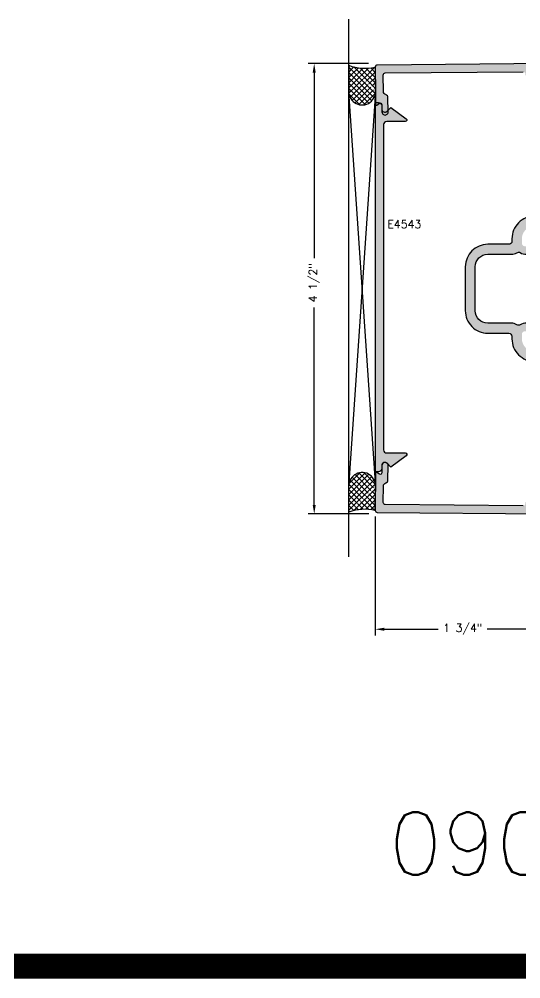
# Model space of a CAD drawing. Extents: x 0 to 130, y 0 to 90.
# Drawn here: x 14.98 to 19.99, y 59.75 to 69.34 of the extents above; entities that cross this region are included whole.
import ezdxf

# ---------------------------------------------------------------- set-up
doc = ezdxf.new("R2010")
doc.units = 0
doc.header["$MEASUREMENT"] = 0
doc.header["$PDMODE"] = 3
doc.layers.get('0').update_dxf_attribs({"linetype": 'CONTINUOUS'})
doc.layers.get('DEFPOINTS').update_dxf_attribs({"linetype": 'CONTINUOUS'})
for name, color, linetype in [('R-ANNO-DIMS', 3, 'CONTINUOUS'), ('R-ANNO-TEXT', 6, 'CONTINUOUS'), ('R-DET1', 4, 'CONTINUOUS'), ('R-DET3', 5, 'CONTINUOUS'), ('R-OTLN', 1, 'CONTINUOUS'), ('R-PAT1', 5, 'CONTINUOUS'), ('TITLE', 7, 'CONTINUOUS')]:
    doc.layers.add(name, color=color, linetype=linetype)
doc.styles.get("Standard").update_dxf_attribs({"font": 'simplex'})
doc.dimstyles.new('1X', dxfattribs={"dimscale": 0, "dimtxt": 0.08, "dimasz": 0.09, "dimexe": 0.062, "dimexo": 0.062, "dimgap": 0.045, "dimtad": 0, "dimdec": 4, "dimzin": 4, "dimtxsty": 'STANDARD', "dimcen": 0, "dimazin": 3, "dimtp": 0.02, "dimtfac": 1, "dimtdec": 4, "dimtofl": 0, "dimtmove": 0, "dimatfit": 3, "dimtolj": 1, "dimtzin": 4})

# ---------------------------------------------------------------- blocks, each defined once
blk = doc.blocks.new('*D57')
at = {"layer": 'DEFPOINTS', "color": 0}
for p in [(18.5370662643966, 64.43314789707841), (20.28682509904893, 64.41805252041851), (20.28682509904893, 63.24620906594681)]:
    blk.add_point(p, dxfattribs=at)
at = {"layer": 'R-ANNO-DIMS', "color": 0}
for p, q in [((18.5370662643966, 64.37114789707842), (18.5370662643966, 63.18420906594681)), ((20.28682509904893, 64.35605252041852), (20.28682509904893, 63.18420906594681)), ((18.6270662643966, 63.24620906594681), (19.16694568172277, 63.24620906594681)), ((20.19682509904893, 63.24620906594681), (19.65694568172277, 63.24620906594681))]:
    blk.add_line(p, q, dxfattribs=at)
for points in [[(18.6270662643966, 63.26120906594681), (18.6270662643966, 63.23120906594681), (18.5370662643966, 63.24620906594681)], [(20.19682509904893, 63.26120906594681), (20.19682509904893, 63.23120906594681), (20.28682509904893, 63.24620906594681)]]:
    blk.add_solid(points, dxfattribs=at)
at = {"layer": 'R-ANNO-DIMS', "color": 0, "insert": (19.41194568172277, 63.24620906594681), "char_height": 0.08, "attachment_point": 5}
blk.add_mtext('\\A1;1 3/4"', dxfattribs=at)
blk = doc.blocks.new('*D55')
at = {"layer": 'DEFPOINTS', "color": 0}
for p in [(18.53161599473481, 68.898202415492), (17.92743362466549, 64.39814865861715), (18.53689173368663, 64.39814865861715)]:
    blk.add_point(p, dxfattribs=at)
at = {"layer": 'R-ANNO-DIMS', "color": 0}
for p, q in [((18.46961599473481, 68.898202415492), (17.86543362466549, 68.898202415492)), ((17.92743362466549, 68.80820241549199), (17.92743362466549, 66.95186166784187)), ((17.92743362466549, 64.48814865861715), (17.92743362466549, 66.46186166784186)), ((18.47489173368663, 64.39814865861715), (17.86543362466549, 64.39814865861715))]:
    blk.add_line(p, q, dxfattribs=at)
for points in [[(17.91243362466549, 68.80820241549199), (17.94243362466549, 68.80820241549199), (17.92743362466549, 68.898202415492)], [(17.91243362466549, 64.48814865861715), (17.94243362466549, 64.48814865861715), (17.92743362466549, 64.39814865861715)]]:
    blk.add_solid(points, dxfattribs=at)
at = {"layer": 'R-ANNO-DIMS', "color": 0, "insert": (17.92743362466548, 66.70686166784186), "char_height": 0.08, "attachment_point": 5, "rotation": 90}
blk.add_mtext('\\A1;4 1/2"', dxfattribs=at)

msp = doc.modelspace()

# ---------------------------------------------------------------- hatches: boundary and pattern name
at = {"layer": 'R-PAT1'}
h = msp.add_hatch(dxfattribs=at)
h.set_pattern_fill('ANSI37', color=256, scale=0.3, style=0)
h.set_pattern_definition([(45, (8.6982568011347, 61.99573314878742), (-0.02651650429449553, 0.02651650429449553), []), (135, (8.6982568011347, 61.99573314878742), (-0.02651650429449553, -0.02651650429449553), [])])
edge = h.paths.add_edge_path()
edge.add_line((18.5370662643966, 68.86260654591155), (18.54043470709898, 68.61771666212277))
edge.add_line((18.27286790066491, 68.88030168328845), (18.27295986340898, 68.61771666212277))
edge.add_arc((18.40669728525398, 68.61771666212277), 0.1337374218449998, 180.0000000008725, 368.2968632308443)
edge.add_arc((18.43383971406753, 69.30253875927784), 0.4518805960098387, 249.1313715685074, 283.2051082673992)
h = msp.add_hatch(dxfattribs=at)
h.set_pattern_fill('DOTS', color=256, scale=0.3, style=0)
h.set_pattern_definition([(0, (16.92900517777164, 61.37963806403874), (0.009375, 0.01875), [0, -0.01875])])
edge = h.paths.add_edge_path()
edge.add_arc((20.26682509904893, 67.29287722149498), 0.01999999999999602, 270.0000000000203, 360.0000000000407)
edge.add_line((20.28682509904893, 67.29287722149499), (20.28682509904894, 68.87770192257145))
edge.add_arc((20.26682509904893, 68.87770192257145), 0.02000000000000313, 0, 90.49999999999608)
edge.add_line((20.26665056833897, 68.89770116103273), (18.55689097214792, 68.8827803150828))
edge.add_arc((18.55706550285788, 68.86278107662152), 0.01999999999999783, 90.49999999999608, 180.5000000000063)
edge.add_line((18.5370662643966, 68.86260654591155), (18.54031378928272, 68.49047705294986))
edge.add_arc((18.54831348466724, 68.49054686523385), 0.007999999999999218, 180.5000000000673, 300.5001091747354)
edge.add_line((18.5523738047053, 68.48365383968708), (18.58072911039075, 68.50035646396705))
edge.add_arc((18.58834221046212, 68.48743204106685), 0.01499999999999774, 0.5000000000197815, 120.50010917472869, ccw=False)
edge.add_line((18.60334163930808, 68.48756293909933), (18.603982099115, 68.41417351436286))
edge.add_arc((18.63498096597139, 68.41444320735508), 0.03100004001111038, 180.4984659742144, 360.5015340257684)
edge.add_line((18.66597981834193, 68.41471456026187), (18.66472857996934, 68.55808215794119))
edge.add_arc((18.63372976052087, 68.5578116162497), 0.03100000000009184, 0.5000352863796993, 74.58605055803461)
edge.add_arc((18.65020879209491, 68.6175815210379), 0.03099999999999556, 180.5000000000182, 254.586050558139, ccw=False)
edge.add_line((18.61920997247993, 68.61731099843745), (18.61776134108161, 68.7833077149063))
edge.add_arc((18.63776057954288, 68.78348224561626), 0.01999999999999063, 90.49999999997573, 180.4999999999657, ccw=False)
edge.add_line((18.63758604883293, 68.80348148407754), (20.01665056833897, 68.81551639781419))
edge.add_arc((20.01682509904894, 68.79551715935291), 0.01999999999999783, 0, 90.49999999999608, ccw=False)
edge.add_line((20.03682509904894, 68.79551715935291), (20.03682509904894, 68.79086604367261))
edge.add_arc((20.05682509904893, 68.79086604367261), 0.01999999999999602, 180, 270.5000000000063)
edge.add_line((20.0569996297589, 68.77086680521133), (20.14669420101646, 68.77164955787623))
edge.add_arc((20.14682509904894, 68.75665012903028), 0.01499999999999132, 0, 90.50000000002012, ccw=False)
edge.add_line((20.16182509904894, 68.75665012903028), (20.16182509904893, 67.40385941756188))
edge.add_arc((20.13082509904892, 67.40385941756188), 0.03100000000000946, -90.67573768839611, 0, ccw=False)
edge.add_arc((20.12780594407061, 67.147877221495), 0.2249999999999909, 89.32426231157898, 180.0000000000036)
edge.add_line((19.9028059440706, 67.14787722149498), (19.9028059440706, 67.12290896739196))
edge.add_arc((19.8718059440706, 67.12290896739196), 0.03099999999999525, -90.0000000000066, 0, ccw=False)
edge.add_line((19.8718059440706, 67.09190896739197), (19.66182509904893, 67.09190896739197))
edge.add_arc((19.66182509904893, 66.86690896739198), 0.2249999999999943, 90, 180)
edge.add_line((19.43682509904894, 66.86690896739198), (19.43682509904894, 66.64787722149498))
edge.add_line((19.43682509904894, 66.64787722149498), (19.43682509904894, 66.428845475598))
edge.add_arc((19.66182509904894, 66.42884547559798), 0.225000000000005, 179.9999999999964, 269.9999999999982)
edge.add_line((19.66182509904893, 66.20384547559799), (19.8718059440706, 66.203845475598))
edge.add_arc((19.8718059440706, 66.172845475598), 0.03100000000000591, 0, 89.9999999999934, ccw=False)
edge.add_line((19.9028059440706, 66.172845475598), (19.9028059440706, 66.14787722149498))
edge.add_arc((20.12780594407054, 66.14787722149502), 0.2249999999999446, 180.0000000000109, 270.6757376884357)
edge.add_arc((20.13082509904893, 65.89189502542821), 0.03100000000000743, 0, 90.675737688416, ccw=False)
edge.add_line((20.16182509904893, 65.89189502542821), (20.16182509904893, 64.5391043139597))
edge.add_arc((20.14682509904893, 64.53910431395968), 0.01500000000000057, -90.49999999999301, 5.4285465012071654e-11, ccw=False)
edge.add_line((20.14669420101646, 64.52410488511373), (20.0569996297589, 64.52488763777865))
edge.add_arc((20.05682509904893, 64.50488839931737), 0.01999999999999783, 89.50000000000394, 180)
edge.add_line((20.03682509904893, 64.50488839931737), (20.03682509904893, 64.50023728363706))
edge.add_arc((20.01682509904893, 64.50023728363706), 0.01999999999999957, -90.49999999999608, 0, ccw=False)
edge.add_line((20.01665056833897, 64.48023804517578), (18.63758604883292, 64.49227295891244))
edge.add_arc((18.63776057954289, 64.51227219737372), 0.01999999999999786, 179.4999999999938, 269.49999999999375, ccw=False)
edge.add_line((18.61776134108161, 64.51244672808369), (18.61920997239206, 64.67844343448323))
edge.add_arc((18.65020879200699, 64.67817291188271), 0.03099999999994394, 105.41391550121841, 179.499999999876, ccw=False)
edge.add_arc((18.63372979583923, 64.73794282643254), 0.03099999999999042, 285.4139155013627, 359.4999788281169)
edge.add_line((18.66472861535426, 64.73767229237744), (18.66597981921458, 64.88103998272429))
edge.add_arc((18.63498096728092, 64.88131138569231), 0.0310000400124907, 359.4983734451089, 539.5016265549083)
edge.add_line((18.60398209998765, 64.8815810286233), (18.60334163899643, 64.80819146817795))
edge.add_arc((18.58834221015046, 64.80832236621042), 0.01500000000000541, 239.4999590346969, 359.5000000000347, ccw=False)
edge.add_line((18.58072912546534, 64.79539793424699), (18.55237379579287, 64.8121005271874))
edge.add_arc((18.5483134839608, 64.80520749680691), 0.00799999999999179, 59.4999590346185, 179.5000000000345)
edge.add_line((18.54031378857629, 64.8052773090909), (18.5370662643966, 64.43314789707841))
edge.add_arc((18.55706550285788, 64.43297336636846), 0.01999999999999418, 179.5000000000344, 269.5000000000243)
edge.add_line((18.55689097214792, 64.41297412790718), (20.26665056833897, 64.39805328195723))
edge.add_arc((20.26682509904893, 64.41805252041851), 0.01999999999999783, 269.5000000000039, 360)
edge.add_line((20.28682509904893, 64.41805252041851), (20.28682509904893, 66.00287722149498))
edge.add_arc((20.26682509904894, 66.00287722149498), 0.01999999999999602, 0, 90.00000000001017)
edge.add_line((20.26682509904893, 66.02287722149498), (20.1278059440706, 66.02287722149498))
edge.add_arc((20.1278059440706, 66.14787722149498), 0.125, 180, 270, ccw=False)
edge.add_line((20.0028059440706, 66.14787722149498), (20.0028059440706, 66.19284547559798))
edge.add_arc((20.0338059440706, 66.19284547559798), 0.03100000000000236, 90.00000000000648, 180, ccw=False)
edge.add_line((20.0338059440706, 66.22384547559798), (20.1128059440706, 66.22384547559798))
edge.add_arc((20.1128059440706, 66.208845475598), 0.01499999999998636, -5.4285465012071654e-11, 90, ccw=False)
edge.add_line((20.1278059440706, 66.20884547559798), (20.1278059440706, 66.19434547559798))
edge.add_arc((20.1743059440706, 66.19434547559798), 0.04650000000000176, 180, 360)
edge.add_line((20.22080594407061, 66.19434547559798), (20.2208059440706, 66.21084547559798))
edge.add_arc((20.1278059440706, 66.21084547559799), 0.09299999999999997, 359.9999999999912, 449.9999999999978)
edge.add_line((20.1278059440706, 66.30384547559798), (20.0478059440706, 66.303845475598))
edge.add_arc((20.04780594407062, 66.17884547559798), 0.1250000000000142, 90.00000000000978, 120.0593864917926)
edge.add_arc((19.96966595625846, 66.31386451982775), 0.03100000000000084, 237.8711604752161, 300.0593864917626, ccw=False)
edge.add_arc((19.8968059440706, 66.197845475598), 0.1059999999999958, 57.87116047523464, 90)
edge.add_line((19.8968059440706, 66.303845475598), (19.66182509904893, 66.303845475598))
edge.add_arc((19.66182509904893, 66.428845475598), 0.125, 180, 270, ccw=False)
edge.add_line((19.53682509904893, 66.428845475598), (19.53682509904893, 66.64787722149498))
edge.add_line((19.53682509904893, 66.64787722149498), (19.53682509904893, 66.86690896739198))
edge.add_arc((19.66182509904893, 66.86690896739198), 0.125, 90, 180, ccw=False)
edge.add_line((19.66182509904893, 66.99190896739198), (19.8968059440706, 66.99190896739198))
edge.add_arc((19.8968059440706, 67.09790896739199), 0.1060000000000088, 270, 302.1288395247613)
edge.add_arc((19.96966595625845, 66.98188992316223), 0.03099999999999339, 59.94061350820721, 122.12883952476719, ccw=False)
edge.add_arc((20.0478059440706, 67.11690896739198), 0.1250000000000007, 239.9406135082173, 270.0000000000016)
edge.add_line((20.0478059440706, 66.99190896739198), (20.1278059440706, 66.99190896739198))
edge.add_arc((20.1278059440706, 67.08490896739197), 0.09299999999998931, 270.0000000000022, 360.0000000000088)
edge.add_line((20.2208059440706, 67.08490896739198), (20.22080594407061, 67.10140896739198))
edge.add_arc((20.1743059440706, 67.10140896739198), 0.04650000000000176, 0, 180)
edge.add_line((20.1278059440706, 67.10140896739198), (20.1278059440706, 67.08690896739198))
edge.add_arc((20.1128059440706, 67.08690896739198), 0.01500000000000057, -90, 0, ccw=False)
edge.add_line((20.1128059440706, 67.07190896739198), (20.0338059440706, 67.07190896739198))
edge.add_arc((20.0338059440706, 67.10290896739198), 0.03100000000000591, 180, 269.9999999999934, ccw=False)
edge.add_line((20.0028059440706, 67.10290896739198), (20.0028059440706, 67.14787722149498))
edge.add_arc((20.1278059440706, 67.14787722149498), 0.125, 90, 180, ccw=False)
edge.add_line((20.1278059440706, 67.27287722149498), (20.26682509904894, 67.27287722149498))
h = msp.add_hatch(dxfattribs=at)
h.set_pattern_fill('DOTS', color=256, scale=0.3, style=0)
h.set_pattern_definition([(0, (16.29597582046555, 62.31706364615569), (0.009375, 0.01875), [0, -0.01875])])
edge = h.paths.add_edge_path()
edge.add_arc((18.83743480709898, 64.99213259938118), 0.01500000992567152, -53.32849880517989, 90.00000000001359, ccw=False)
edge.add_line((18.84639320709898, 64.98010149938119), (18.69327630709898, 64.8661331293812))
edge.add_line((18.69327630709898, 64.8661331293812), (18.65535510709898, 64.9040541893812))
edge.add_arc((18.63343475709897, 64.88213387938119), 0.03100002797771731, 44.99994772363017, 179.9999815174662)
edge.add_line((18.60243472912127, 64.88213388938121), (18.60243484926328, 64.85013333938119))
edge.add_arc((18.57143484709898, 64.85013333938119), 0.03100000216429777, -90.00001848251628, 0, ccw=False)
edge.add_line((18.57143483709898, 64.8191333372169), (18.54043470709898, 64.8191331993812))
edge.add_line((18.54043470709898, 64.8191331993812), (18.54043470709898, 68.50713319938119))
edge.add_line((18.54043470709898, 68.50713319938119), (18.57143482709833, 68.50713319938119))
edge.add_arc((18.57143484709898, 68.4761331993812), 0.03099999999999815, 0, 90.00003696621059, ccw=False)
edge.add_line((18.60243484709898, 68.4761331993812), (18.60243475709898, 68.44413219938119))
edge.add_arc((18.63343475709897, 68.44413219938119), 0.03099999999999881, 180, 315.0004574216065)
edge.add_line((18.65535524231614, 68.42221206416619), (18.69327630709898, 68.46013319938119))
edge.add_line((18.69327630709898, 68.46013319938119), (18.84639324907316, 68.3461642557519))
edge.add_arc((18.83743480709898, 68.3341331993812), 0.01499999999999411, -90, 53.3282706804747, ccw=False)
edge.add_line((18.83743480709898, 68.3191331993812), (18.65143480709898, 68.3191331993812))
edge.add_arc((18.65143480709898, 68.28813319938119), 0.03100000000000591, 90.00000000000655, 180)
edge.add_line((18.62043480709898, 68.28813319938119), (18.62043477709898, 65.0381330993812))
edge.add_arc((18.65143480709898, 65.0381330993812), 0.03100003000000129, 180, 269.9999999999935)
edge.add_line((18.65143480709898, 65.0071330693812), (18.83743480709898, 65.00713260930685))
h = msp.add_hatch(dxfattribs=at)
h.set_pattern_fill('ANSI37', color=256, scale=0.3, style=0)
h.set_pattern_definition([(315, (8.6982568011347, 71.30002129420255), (-0.02651650429449553, -0.02651650429449553), []), (225, (8.6982568011347, 71.30002129420255), (-0.02651650429449553, 0.02651650429449553), [])])
edge = h.paths.add_edge_path()
edge.add_line((18.5370662643966, 64.43314789707841), (18.54043470709898, 64.6780377808672))
edge.add_line((18.27286790066491, 64.41545275970152), (18.27295986340898, 64.6780377808672))
edge.add_arc((18.40669728525398, 64.6780377808672), 0.1337374218449998, 351.7031367691558, 539.9999999991276)
edge.add_arc((18.43383971406753, 63.99321568371212), 0.4518805960098387, 76.79489173260077, 110.8686284314924)

# ---------------------------------------------------------------- linework, layer by layer
at = {"layer": 'R-DET1', "color": 4, "linetype": 'CONTINUOUS'}
msp.add_lwpolyline([(18.83743480709898, 65.00713260930685, -0.7220754185484303), (18.84639320709898, 64.98010149938119), (18.69327630709898, 64.8661331293812), (18.65535510709898, 64.9040541893812, 0.6681788512054427), (18.60243472912127, 64.88213388938121), (18.60243484926328, 64.85013333938119, -0.4142136568547753), (18.57143483709898, 64.8191333372169), (18.54043470709898, 64.8191331993812), (18.54043470709898, 68.50713319938119), (18.57143482709833, 68.50713319938119, -0.4142137513425706), (18.60243484709898, 68.4761331993812), (18.60243475709898, 68.44413219938119, 0.6681815248865433), (18.65535524231614, 68.42221206416619), (18.69327630709898, 68.46013319938119), (18.84639324907316, 68.3461642557519, -0.7220739041827239), (18.83743480709898, 68.3191331993812), (18.65143480709898, 68.3191331993812, 0.414213562373095), (18.62043480709898, 68.28813319938119), (18.62043477709898, 65.0381330993812, 0.414213562373095), (18.65143480709898, 65.0071330693812)], format="xyb", close=True, dxfattribs=at)
at = {"layer": 'R-DET3'}
for p, q in [((18.27261986290749, 63.96940556933816), (18.27261986290749, 69.3409473860768)), ((18.54043470709898, 68.61771666212277), (18.27295986340897, 64.70854993663961)), ((18.54043470709897, 64.70854993663961), (18.27295986340898, 68.61771666212277))]:
    msp.add_line(p, q, dxfattribs=at)
at = {"layer": 'R-OTLN'}
for points in [[(20.26665056833897, 68.89770116103273), (18.55689097214792, 68.8827803150828, 0.4142135623731082), (18.5370662643966, 68.86260654591155), (18.54031378928272, 68.49047705294986, 0.5773509043425055), (18.5523738047053, 68.48365383968708), (18.58072911039075, 68.50035646396705, -0.5773509043425324), (18.60334163930808, 68.48756293909933), (18.603982099115, 68.41417351436286, 1.000026774158872), (18.66597981834193, 68.41471456026187), (18.66472857996934, 68.55808215794119, 0.3350127020975492), (18.64196927630793, 68.58769656864384, -0.3350128733440326), (18.61920997247993, 68.61731099843745), (18.61776134108161, 68.7833077149063, -0.4142135623730894), (18.63758604883293, 68.80348148407754), (20.01665056833897, 68.81551639781419, -0.4167718538054416)], [(20.13045949825078, 67.37286157350688, 0.4176721342937165), (19.9028059440706, 67.14787722149498), (19.9028059440706, 67.12290896739196, -0.414213562373112), (19.8718059440706, 67.09190896739197), (19.66182509904893, 67.09190896739197, 0.4142135623730962), (19.43682509904894, 66.86690896739198), (19.43682509904894, 66.64787722149498), (19.43682509904894, 66.428845475598, 0.4142135623730961), (19.66182509904893, 66.20384547559799), (19.8718059440706, 66.203845475598, -0.4142135623731118), (19.9028059440706, 66.172845475598), (19.9028059440706, 66.14787722149498, 0.4176721342937255), (20.13045949825078, 65.92289286948319, -0.4176721342937207)], [(20.0478059440706, 66.303845475598, 0.131916120248614), (19.98519377434933, 66.28703381232054, -0.2782092012679878), (19.95317938415755, 66.287612035367, 0.1411141523355899), (19.8968059440706, 66.303845475598), (19.66182509904893, 66.303845475598, -0.414213562373095), (19.53682509904893, 66.428845475598), (19.53682509904893, 66.64787722149498), (19.53682509904893, 66.86690896739198, -0.414213562373095), (19.66182509904893, 66.99190896739198), (19.8968059440706, 66.99190896739198, 0.1411141523355846), (19.95317938415755, 67.00814240762297, -0.2782092012679875), (19.98519377434933, 67.00872063066942, 0.1319161202486175), (20.0478059440706, 66.99190896739198)], [(20.01665056833897, 64.48023804517578), (18.63758604883292, 64.49227295891244, -0.4142135623730921), (18.61776134108161, 64.51244672808369), (18.61920997239206, 64.67844343448323, -0.3350130380585945), (18.64196929392315, 64.70805786915761, 0.3350129353105847), (18.66472861535426, 64.73767229237744), (18.66597981921458, 64.88103998272429, 1.000028389141318), (18.60398209998765, 64.8815810286233), (18.60334163899643, 64.80819146817795, -0.5773505075162344), (18.58072912546534, 64.79539793424699), (18.55237379579287, 64.8121005271874, 0.5773505075164487), (18.54031378857629, 64.8052773090909), (18.5370662643966, 64.43314789707841, 0.4142135623730818), (18.55689097214792, 64.41297412790718), (20.26665056833897, 64.39805328195723, 0.4167718538054227)]]:
    msp.add_lwpolyline(points, format="xyb", dxfattribs=at)
at = {"layer": 'R-PAT1'}
for p, q in [((18.27286790066491, 68.88030168328845), (18.27295986340898, 68.61771666212277)), ((18.5370662643966, 68.86260654591155), (18.54043470709898, 68.61771666212277)), ((18.27286790066491, 64.41545275970152), (18.27295986340898, 64.6780377808672)), ((18.5370662643966, 64.43314789707841), (18.54043470709898, 64.6780377808672))]:
    msp.add_line(p, q, dxfattribs=at)
for centre, radius, start, end in [((18.43383971406753, 69.30253875927784), 0.4518805960098387, 249.1313715685074, 283.2051082673992), ((18.40669728525398, 68.61771666212277), 0.1337374218449998, 180.0000000008725, 8.296863230844247), ((18.40669728525398, 64.6780377808672), 0.1337374218449998, 351.7031367691558, 179.9999999991276), ((18.43383971406753, 63.99321568371212), 0.4518805960098387, 76.79489173260077, 110.8686284314924)]:
    msp.add_arc(centre, radius, start, end, dxfattribs=at)
at = {"layer": 'TITLE', "const_width": 0.25}
msp.add_lwpolyline([(0.25, 59.87895019504157), (122.9080004981786, 59.87895019504157)], dxfattribs=at)

# ---------------------------------------------------------------- texts
msp.add_text('090DRJBMSCH', height=0.625).set_placement((18.67206937720572, 60.79269007937395))
at = {"layer": 'R-ANNO-TEXT', "insert": (18.657757871607, 67.29292039098944), "char_height": 0.08, "attachment_point": 4}
msp.add_mtext('E4543', dxfattribs=at)

# ---------------------------------------------------------------- dimensions: what is measured, and where the dimension line sits
at = {"layer": 'R-ANNO-DIMS'}
dim = msp.add_linear_dim(base=(17.92743362466549, 64.39814865861715), p1=(18.53161599473481, 68.898202415492), p2=(18.53689173368663, 64.39814865861715), angle=90, dimstyle='1X', override={"dimscale": 1, "dimpost": '"'}, dxfattribs=at)
dim.commit()
dim.dimension.update_dxf_attribs({"geometry": '*D55', "text_midpoint": (17.92743362466548, 66.70686166784186), "dimtype": 160})
dim = msp.add_linear_dim(base=(20.28682509904893, 63.24620906594681), p1=(18.5370662643966, 64.43314789707841), p2=(20.28682509904893, 64.41805252041851), dimstyle='1X', override={"dimscale": 1, "dimpost": '"'}, dxfattribs=at)
dim.commit()
dim.dimension.update_dxf_attribs({"geometry": '*D57', "text_midpoint": (19.41194568172277, 63.24620906594681)})

doc.saveas('drawing.dxf')
